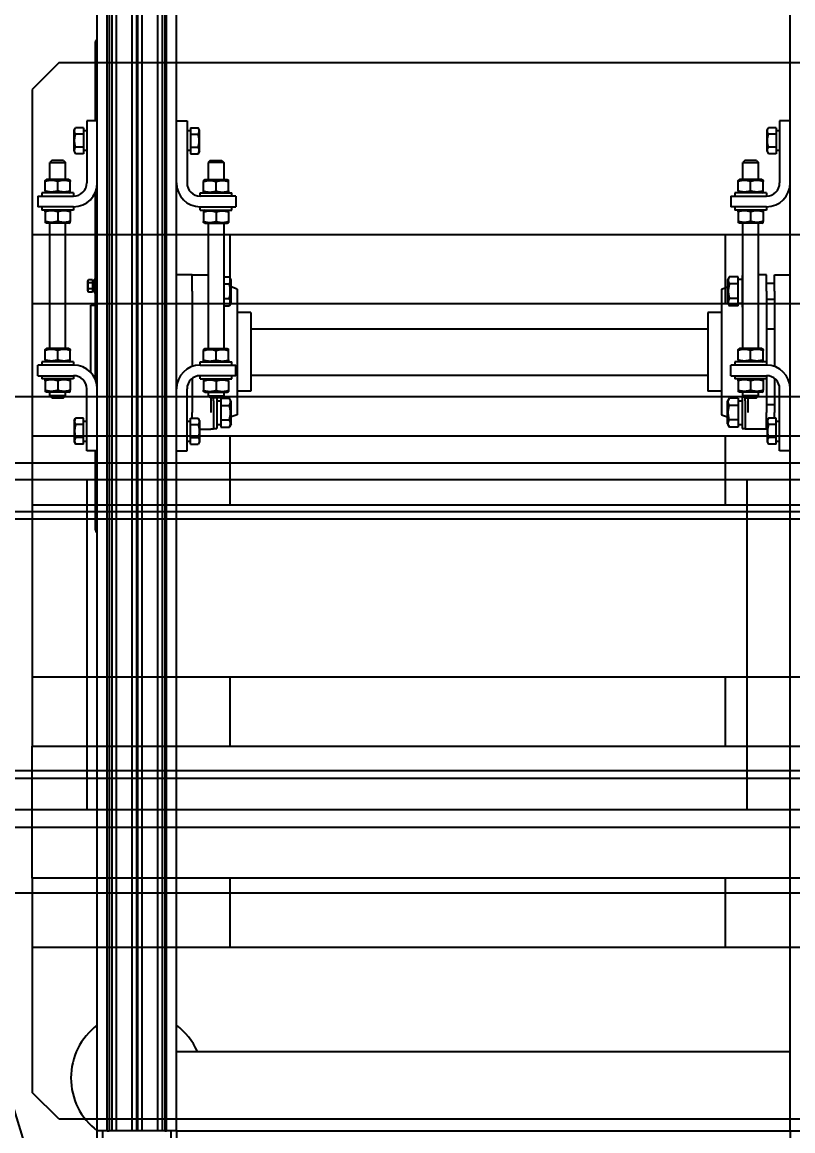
# Model space of a CAD drawing. Header units: millimetres. Extents: x -383313 to -161684, y -117025 to 99224.
# Drawn here: x -332955 to -332371, y 32488 to 33327 of the extents above; entities that cross this region are included whole.
import ezdxf
from ezdxf import colors
from ezdxf.entities.mleader import LeaderData, LeaderLine
from ezdxf.math import Vec2, Vec3

# ---------------------------------------------------------------- set-up
doc = ezdxf.new("R2010")
doc.units = ezdxf.units.MM
doc.header["$MEASUREMENT"] = 0
doc.linetypes.add('DASHED', pattern=[0.75, 0.5, -0.25])
for name, color, linetype in [('PV-F89', 7, 'Continuous'), ('Конвейера КУ-190', 1, 'Continuous'), ('Крепление держателей ограждений', 101, 'Continuous'), ('Крепление опоры', 9, 'Continuous'), ('Робот', 30, 'Continuous')]:
    doc.layers.add(name, color=color, linetype=linetype)

# ---------------------------------------------------------------- blocks, each defined once
blk = doc.blocks.new('*U149')
at = {"layer": 'PV-F89'}
for p, q in [((2329.85, 2043.87), (2329.85, 2016.87)), ((2329.85, 2043.87), (2337.85, 2043.87)), ((2337.85, 2016.87), (2337.85, 2043.87)), ((2457.85, 2016.87), (2457.85, 2043.87)), ((2465.85, 2043.87), (2457.85, 2043.87)), ((2465.85, 2043.87), (2465.85, 2016.87)), ((2312.95, 2033.27), (2314.55, 2034.87)), ((2312.95, 2033.27), (2312.95, 2024.47)), ((2314.55, 2022.87), (2314.55, 2034.87)), ((2314.55, 2034.87), (2317.35, 2034.87)), ((2317.35, 2037.37), (2317.93, 2038.37)), ((2317.35, 2028.87), (2317.35, 2037.37)), ((2325.92, 2038.37), (2318.78, 2038.37)), ((2327.35, 2037.37), (2326.77, 2038.37)), ((2327.35, 2016.87), (2327.35, 2040.87)), ((2329.85, 2040.87), (2327.35, 2040.87)), ((2340.35, 2040.87), (2337.85, 2040.87)), ((2340.35, 2016.87), (2340.35, 2040.87)), ((2340.35, 2037.37), (2340.93, 2038.37)), ((2341.78, 2038.37), (2348.92, 2038.37)), ((2350.35, 2037.37), (2349.77, 2038.37)), ((2350.35, 2028.87), (2350.35, 2037.37)), ((2350.35, 2034.87), (2445.35, 2034.87)), ((2445.35, 2037.37), (2445.93, 2038.37)), ((2445.35, 2028.87), (2445.35, 2037.37)), ((2453.92, 2038.37), (2446.78, 2038.37)), ((2455.35, 2037.37), (2454.77, 2038.37)), ((2455.35, 2016.87), (2455.35, 2040.87)), ((2457.85, 2040.87), (2455.35, 2040.87)), ((2468.35, 2040.87), (2465.85, 2040.87)), ((2468.35, 2016.87), (2468.35, 2040.87)), ((2468.35, 2037.37), (2468.93, 2038.37)), ((2469.78, 2038.37), (2476.92, 2038.37)), ((2478.35, 2037.37), (2477.77, 2038.37)), ((2478.35, 2028.87), (2478.35, 2037.37)), ((2478.35, 2034.87), (2491.35, 2034.87)), ((2491.35, 2034.87), (2491.35, 2022.87)), ((2492.95, 2033.27), (2491.35, 2034.87)), ((2492.95, 2024.47), (2492.95, 2033.27)), ((2312.95, 2024.47), (2314.55, 2022.87)), ((2317.35, 2020.37), (2317.35, 2028.87)), ((2325.92, 2028.87), (2318.78, 2028.87)), ((2341.78, 2028.87), (2348.92, 2028.87)), ((2350.35, 2020.37), (2350.35, 2028.87)), ((2445.35, 2020.37), (2445.35, 2028.87)), ((2453.92, 2028.87), (2446.78, 2028.87)), ((2469.78, 2028.87), (2476.92, 2028.87)), ((2478.35, 2020.37), (2478.35, 2028.87)), ((2492.95, 2024.47), (2491.35, 2022.87)), ((2279.85, 2016.37), (2278.03, 2015.32)), ((2295.85, 2016.37), (2279.85, 2016.37)), ((2295.85, 2016.37), (2297.66, 2015.32)), ((2314.55, 2022.87), (2317.35, 2022.87)), ((2317.35, 2020.37), (2317.93, 2019.37)), ((2325.92, 2019.37), (2318.78, 2019.37)), ((2327.35, 2020.37), (2326.77, 2019.37)), ((2329.85, 2016.87), (2327.35, 2016.87)), ((2340.35, 2016.87), (2337.85, 2016.87)), ((2340.35, 2020.37), (2340.93, 2019.37)), ((2341.78, 2019.37), (2348.92, 2019.37)), ((2350.35, 2020.37), (2349.77, 2019.37)), ((2350.35, 2022.87), (2445.35, 2022.87)), ((2445.35, 2020.37), (2445.93, 2019.37)), ((2453.92, 2019.37), (2446.78, 2019.37)), ((2455.35, 2020.37), (2454.77, 2019.37)), ((2457.85, 2016.87), (2455.35, 2016.87)), ((2468.35, 2016.87), (2465.85, 2016.87)), ((2468.35, 2020.37), (2468.93, 2019.37)), ((2469.78, 2019.37), (2476.92, 2019.37)), ((2478.35, 2020.37), (2477.77, 2019.37)), ((2478.35, 2022.87), (2491.35, 2022.87)), ((2499.85, 2016.37), (2498.03, 2015.32)), ((2499.85, 2016.37), (2515.85, 2016.37)), ((2515.85, 2016.37), (2517.66, 2015.32)), ((2278.03, 2009.37), (2278.03, 2015.32)), ((2278.03, 2009.37), (2282.94, 2009.37)), ((2280.35, 2009.37), (2280.35, 2006.87)), ((2282.94, 2009.37), (2282.94, 2015.32)), ((2282.94, 2009.37), (2292.76, 2009.37)), ((2292.76, 2009.37), (2292.76, 2015.32)), ((2292.76, 2009.37), (2297.66, 2009.37)), ((2295.35, 2009.37), (2295.35, 2006.87)), ((2297.66, 2009.37), (2297.66, 2015.32)), ((2498.03, 2009.37), (2498.03, 2015.32)), ((2502.94, 2009.37), (2498.03, 2009.37)), ((2500.35, 2006.87), (2500.35, 2009.37)), ((2502.94, 2009.37), (2502.94, 2015.32)), ((2512.76, 2009.37), (2502.94, 2009.37)), ((2512.76, 2009.37), (2512.76, 2015.32)), ((2517.66, 2009.37), (2512.76, 2009.37)), ((2515.35, 2006.87), (2515.35, 2009.37)), ((2517.66, 2009.37), (2517.66, 2015.32)), ((2272.85, 2000.37), (2213.55, 2000.37)), ((2272.85, 2006.87), (2319.85, 2006.87)), ((2272.85, 1998.87), (2272.85, 2006.87)), ((2468.66, 2000.37), (2327.04, 2000.37)), ((2332.14, 2003.72), (2347.85, 2003.72)), ((2347.85, 2003.72), (2383.35, 2003.72)), ((2383.35, 2003.72), (2383.35, 2000.37)), ((2402.85, 2001.37), (2392.85, 2001.37)), ((2392.85, 2001.37), (2392.85, 2000.37)), ((2394.15, 2006.07), (2393.23, 2005.54)), ((2393.23, 2002.57), (2393.23, 2005.54)), ((2395.54, 2002.57), (2393.23, 2002.57)), ((2394.15, 2006.07), (2401.55, 2006.07)), ((2394.15, 2002.57), (2394.15, 2001.37)), ((2395.54, 2002.57), (2395.54, 2005.54)), ((2400.16, 2002.57), (2395.54, 2002.57)), ((2400.16, 2002.57), (2400.16, 2005.54)), ((2402.47, 2002.57), (2400.16, 2002.57)), ((2401.55, 2006.07), (2402.47, 2005.54)), ((2401.55, 2002.57), (2401.55, 2001.37)), ((2402.47, 2002.57), (2402.47, 2005.54)), ((2402.85, 2001.37), (2402.85, 2000.37)), ((2522.85, 2006.87), (2475.85, 2006.87)), ((2522.85, 1998.87), (2522.85, 2006.87)), ((2582.15, 2000.37), (2522.85, 2000.37)), ((1677.85, 1998.87), (1757.85, 1998.87)), ((1757.85, 1994.87), (1677.85, 1994.87)), ((1757.85, 1991.37), (1757.85, 1998.87)), ((1757.85, 1998.87), (3037.85, 1998.87)), ((1757.85, 1991.37), (1757.85, 1989.98)), ((1757.85, 1991.37), (3037.85, 1991.37)), ((1757.85, 1987.97), (1757.85, 1989.98)), ((3037.85, 1989.98), (1757.85, 1989.98)), ((1757.85, 1984.47), (1757.85, 1987.97)), ((3037.85, 1987.97), (1757.85, 1987.97)), ((1757.85, 1972.79), (1757.85, 1984.47)), ((3037.85, 1984.47), (1757.85, 1984.47)), ((1757.85, 1969.29), (1757.85, 1972.79)), ((3037.85, 1972.79), (1757.85, 1972.79)), ((1757.85, 1968.51), (1757.85, 1969.29)), ((3037.85, 1969.29), (1757.85, 1969.29)), ((1757.85, 1965.01), (1757.85, 1968.51)), ((3037.85, 1968.51), (1757.85, 1968.51)), ((1757.85, 1953.33), (1757.85, 1965.01)), ((3037.85, 1965.01), (1757.85, 1965.01)), ((1757.85, 1949.83), (1757.85, 1953.33)), ((3037.85, 1953.33), (1757.85, 1953.33)), ((1757.85, 1947.82), (1757.85, 1949.83)), ((3037.85, 1949.83), (1757.85, 1949.83)), ((1677.85, 1942.87), (1757.85, 1942.87)), ((3037.85, 1947.82), (1757.85, 1947.82)), ((1757.85, 1947.82), (1757.85, 1946.37)), ((1757.85, 1938.87), (1757.85, 1946.37)), ((1757.85, 1946.37), (3037.85, 1946.37)), ((1757.85, 1938.87), (1677.85, 1938.87)), ((1757.85, 1938.87), (3037.85, 1938.87)), ((1757.85, 1938.87), (1757.85, 1473.87)), ((1817.85, 1938.87), (1817.85, 1473.87)), ((2272.85, 1938.87), (2272.85, 1930.87)), ((2406.35, 1926.87), (2406.35, 1938.87)), ((2522.85, 1938.87), (2522.85, 1930.87)), ((2272.85, 1930.87), (2319.85, 1930.87)), ((2278.03, 1928.37), (2282.94, 1928.37)), ((2278.03, 1928.37), (2278.03, 1922.41)), ((2280.35, 1930.87), (2280.35, 1928.37)), ((2282.94, 1928.37), (2292.76, 1928.37)), ((2282.94, 1928.37), (2282.94, 1922.41)), ((2292.76, 1928.37), (2297.66, 1928.37)), ((2292.76, 1928.37), (2292.76, 1922.41)), ((2295.35, 1930.87), (2295.35, 1928.37)), ((2297.66, 1928.37), (2297.66, 1922.41)), ((2297.66, 1926.87), (2301.85, 1926.87)), ((2297.66, 1926.87), (2301.85, 1926.87)), ((2327.85, 1926.87), (2301.85, 1926.87)), ((2327.85, 1926.87), (2301.85, 1926.87)), ((2393.85, 1926.87), (2336.82, 1926.87)), ((2393.85, 1926.87), (2336.82, 1926.87)), ((2393.85, 1926.87), (2406.35, 1926.87)), ((2393.85, 1926.87), (2406.35, 1926.87)), ((2406.35, 1926.87), (2406.35, 1914.87)), ((2522.85, 1930.87), (2475.85, 1930.87)), ((2502.94, 1928.37), (2498.03, 1928.37)), ((2498.03, 1928.37), (2498.03, 1922.41)), ((2500.35, 1928.37), (2500.35, 1930.87)), ((2512.76, 1928.37), (2502.94, 1928.37)), ((2502.94, 1928.37), (2502.94, 1922.41)), ((2517.66, 1928.37), (2512.76, 1928.37)), ((2512.76, 1928.37), (2512.76, 1922.41)), ((2515.35, 1928.37), (2515.35, 1930.87)), ((2517.66, 1928.37), (2517.66, 1922.41)), ((2279.85, 1921.37), (2278.03, 1922.41)), ((2295.85, 1921.37), (2279.85, 1921.37)), ((2289.35, 1921.37), (2289.35, 1912.87)), ((2295.85, 1921.37), (2297.66, 1922.41)), ((2317.35, 1917.37), (2317.93, 1918.37)), ((2317.35, 1917.37), (2317.35, 1908.87)), ((2325.92, 1918.37), (2318.78, 1918.37)), ((2327.35, 1917.37), (2326.77, 1918.37)), ((2327.35, 1920.87), (2327.35, 1896.87)), ((2327.35, 1920.87), (2329.85, 1920.87)), ((2329.85, 1893.87), (2329.85, 1920.87)), ((2337.85, 1920.87), (2337.85, 1893.87)), ((2337.85, 1920.87), (2340.35, 1920.87)), ((2340.35, 1920.87), (2340.35, 1896.87)), ((2340.35, 1917.37), (2340.93, 1918.37)), ((2341.78, 1918.37), (2348.92, 1918.37)), ((2350.35, 1917.37), (2349.77, 1918.37)), ((2350.35, 1917.37), (2350.35, 1908.87)), ((2445.35, 1917.37), (2445.93, 1918.37)), ((2445.35, 1917.37), (2445.35, 1908.87)), ((2453.92, 1918.37), (2446.78, 1918.37)), ((2455.35, 1917.37), (2454.77, 1918.37)), ((2455.35, 1920.87), (2455.35, 1896.87)), ((2455.35, 1920.87), (2457.85, 1920.87)), ((2457.85, 1920.87), (2457.85, 1893.87)), ((2465.85, 1893.87), (2465.85, 1920.87)), ((2465.85, 1920.87), (2468.35, 1920.87)), ((2468.35, 1920.87), (2468.35, 1896.87)), ((2468.35, 1917.37), (2468.93, 1918.37)), ((2469.78, 1918.37), (2476.92, 1918.37)), ((2478.35, 1917.37), (2477.77, 1918.37)), ((2478.35, 1917.37), (2478.35, 1908.87)), ((2499.85, 1921.37), (2498.03, 1922.41)), ((2499.85, 1921.37), (2515.85, 1921.37)), ((2515.85, 1921.37), (2517.66, 1922.41)), ((2289.35, 1910.87), (2289.35, 1912.87)), ((2310.69, 1910.87), (2289.35, 1910.87)), ((2289.85, 1910.87), (2289.85, 1908.37)), ((2312.95, 1908.37), (2289.85, 1908.37)), ((2292.85, 1908.37), (2292.85, 1905.37)), ((2312.95, 1912.87), (2301.85, 1912.87)), ((2310.69, 1910.87), (2312.95, 1910.87)), ((2310.85, 1908.37), (2310.85, 1905.37)), ((2312.95, 1913.27), (2314.55, 1914.87)), ((2312.95, 1904.47), (2312.95, 1913.27)), ((2314.55, 1914.87), (2314.55, 1902.87)), ((2317.35, 1914.87), (2314.55, 1914.87)), ((2317.35, 1908.87), (2317.35, 1900.37)), ((2325.92, 1908.87), (2318.78, 1908.87)), ((2341.78, 1908.87), (2348.92, 1908.87)), ((2445.35, 1914.87), (2350.35, 1914.87)), ((2350.35, 1908.87), (2350.35, 1900.37)), ((2445.35, 1908.87), (2445.35, 1900.37)), ((2453.92, 1908.87), (2446.78, 1908.87)), ((2469.78, 1908.87), (2476.92, 1908.87)), ((2491.35, 1914.87), (2478.35, 1914.87)), ((2478.35, 1908.87), (2478.35, 1900.37)), ((2491.35, 1902.87), (2491.35, 1914.87)), ((2492.95, 1913.27), (2491.35, 1914.87)), ((2492.95, 1913.27), (2492.95, 1904.47)), ((2296.36, 1905.37), (2290.88, 1905.37)), ((2290.88, 1905.37), (2290.88, 1898.79)), ((2293.35, 1897.37), (2290.88, 1898.79)), ((2307.33, 1905.37), (2296.36, 1905.37)), ((2296.36, 1905.37), (2296.36, 1898.79)), ((2312.82, 1905.37), (2307.33, 1905.37)), ((2307.33, 1905.37), (2307.33, 1898.79)), ((2310.35, 1897.37), (2312.82, 1898.79)), ((2312.82, 1905.37), (2312.82, 1898.79)), ((2312.95, 1904.47), (2314.55, 1902.87)), ((2317.35, 1902.87), (2314.55, 1902.87)), ((2317.35, 1900.37), (2317.93, 1899.37)), ((2325.92, 1899.37), (2318.78, 1899.37)), ((2327.35, 1900.37), (2326.77, 1899.37)), ((2340.35, 1900.37), (2340.93, 1899.37)), ((2341.78, 1899.37), (2348.92, 1899.37)), ((2350.35, 1900.37), (2349.77, 1899.37)), ((2445.35, 1902.87), (2350.35, 1902.87)), ((2382.88, 1902.87), (2382.88, 1898.79)), ((2385.35, 1897.37), (2382.88, 1898.79)), ((2388.36, 1902.87), (2388.36, 1898.79)), ((2399.33, 1902.87), (2399.33, 1898.79)), ((2402.35, 1897.37), (2404.82, 1898.79)), ((2404.82, 1902.87), (2404.82, 1898.79)), ((2445.35, 1900.37), (2445.93, 1899.37)), ((2453.92, 1899.37), (2446.78, 1899.37)), ((2455.35, 1900.37), (2454.77, 1899.37)), ((2468.35, 1900.37), (2468.93, 1899.37)), ((2469.78, 1899.37), (2476.92, 1899.37)), ((2478.35, 1900.37), (2477.77, 1899.37)), ((2491.35, 1902.87), (2478.35, 1902.87)), ((2492.95, 1904.47), (2491.35, 1902.87)), ((2293.35, 1897.37), (2310.35, 1897.37)), ((2300.3, 1892.87), (2298.66, 1897.37)), ((2395.4, 1892.87), (2300.3, 1892.87)), ((2318.1, 1882.47), (2318.1, 1892.87)), ((2327.35, 1896.87), (2329.85, 1896.87)), ((2329.85, 1893.87), (2337.85, 1893.87)), ((2337.85, 1896.87), (2340.35, 1896.87)), ((2377.6, 1882.47), (2377.6, 1892.87)), ((2385.35, 1897.37), (2402.35, 1897.37)), ((2395.4, 1892.87), (2397.04, 1897.37)), ((2455.35, 1896.87), (2457.85, 1896.87)), ((2465.85, 1893.87), (2457.85, 1893.87)), ((2465.85, 1896.87), (2468.35, 1896.87)), ((2377.6, 1882.47), (2318.1, 1882.47)), ((2330.35, 1882.47), (2330.35, 1536.27)), ((2365.35, 1882.47), (2365.35, 1536.27)), ((2377.6, 1536.27), (2318.1, 1536.27)), ((2318.1, 1525.87), (2318.1, 1536.27)), ((2377.6, 1525.87), (2377.6, 1536.27)), ((2293.35, 1521.37), (2290.88, 1519.94)), ((2293.35, 1521.37), (2310.35, 1521.37)), ((2300.3, 1525.87), (2298.66, 1521.37)), ((2395.4, 1525.87), (2300.3, 1525.87)), ((2310.35, 1521.37), (2312.82, 1519.94)), ((2385.35, 1521.37), (2382.88, 1519.94)), ((2402.35, 1521.37), (2385.35, 1521.37)), ((2395.4, 1525.87), (2397.04, 1521.37)), ((2402.35, 1521.37), (2404.82, 1519.94)), ((2290.88, 1513.37), (2290.88, 1519.94)), ((2296.36, 1513.37), (2290.88, 1513.37)), ((2292.85, 1513.37), (2292.85, 1510.37)), ((2296.36, 1513.37), (2296.36, 1519.94)), ((2307.33, 1513.37), (2296.36, 1513.37)), ((2307.33, 1513.37), (2307.33, 1519.94)), ((2312.82, 1513.37), (2307.33, 1513.37)), ((2310.85, 1513.37), (2310.85, 1510.37)), ((2312.82, 1513.37), (2312.82, 1519.94)), ((2317.35, 1512.37), (2317.93, 1513.37)), ((2317.35, 1503.87), (2317.35, 1512.37)), ((2325.92, 1513.37), (2318.78, 1513.37)), ((2327.35, 1512.37), (2326.77, 1513.37)), ((2327.35, 1491.87), (2327.35, 1515.87)), ((2329.85, 1515.87), (2327.35, 1515.87)), ((2329.85, 1518.87), (2329.85, 1491.87)), ((2329.85, 1518.87), (2337.85, 1518.87)), ((2337.85, 1491.87), (2337.85, 1518.87)), ((2340.35, 1515.87), (2337.85, 1515.87)), ((2340.35, 1491.87), (2340.35, 1515.87)), ((2340.35, 1512.37), (2340.93, 1513.37)), ((2341.78, 1513.37), (2348.92, 1513.37)), ((2350.35, 1512.37), (2349.77, 1513.37)), ((2350.35, 1503.87), (2350.35, 1512.37)), ((2382.88, 1513.37), (2382.88, 1519.94)), ((2382.88, 1513.37), (2388.36, 1513.37)), ((2384.85, 1513.37), (2384.85, 1510.37)), ((2388.36, 1513.37), (2388.36, 1519.94)), ((2388.36, 1513.37), (2399.33, 1513.37)), ((2399.33, 1513.37), (2399.33, 1519.94)), ((2399.33, 1513.37), (2404.82, 1513.37)), ((2402.85, 1513.37), (2402.85, 1510.37)), ((2404.82, 1513.37), (2404.82, 1519.94)), ((2445.35, 1512.37), (2445.93, 1513.37)), ((2445.35, 1503.87), (2445.35, 1512.37)), ((2453.92, 1513.37), (2446.78, 1513.37)), ((2455.35, 1512.37), (2454.77, 1513.37)), ((2455.35, 1491.87), (2455.35, 1515.87)), ((2457.85, 1515.87), (2455.35, 1515.87)), ((2457.85, 1491.87), (2457.85, 1518.87)), ((2465.85, 1518.87), (2457.85, 1518.87)), ((2465.85, 1518.87), (2465.85, 1491.87)), ((2468.35, 1515.87), (2465.85, 1515.87)), ((2468.35, 1491.87), (2468.35, 1515.87)), ((2468.35, 1512.37), (2468.93, 1513.37)), ((2469.78, 1513.37), (2476.92, 1513.37)), ((2478.35, 1512.37), (2477.77, 1513.37)), ((2478.35, 1503.87), (2478.35, 1512.37)), ((2310.69, 1507.87), (2289.35, 1507.87)), ((2289.35, 1505.87), (2289.35, 1507.87)), ((2289.35, 1491.87), (2289.35, 1505.87)), ((2313.85, 1510.37), (2289.85, 1510.37)), ((2289.85, 1510.37), (2289.85, 1507.87)), ((2312.95, 1505.87), (2301.85, 1505.87)), ((2310.69, 1507.87), (2312.95, 1507.87)), ((2312.95, 1508.27), (2314.55, 1509.87)), ((2312.95, 1508.27), (2312.95, 1499.47)), ((2313.85, 1510.37), (2313.85, 1509.17)), ((2314.55, 1497.87), (2314.55, 1509.87)), ((2314.55, 1509.87), (2317.35, 1509.87)), ((2317.35, 1495.37), (2317.35, 1503.87)), ((2325.92, 1503.87), (2318.78, 1503.87)), ((2341.78, 1503.87), (2348.92, 1503.87)), ((2350.35, 1509.87), (2445.35, 1509.87)), ((2350.35, 1495.37), (2350.35, 1503.87)), ((2405.85, 1510.37), (2381.85, 1510.37)), ((2381.85, 1510.37), (2381.85, 1509.87)), ((2405.85, 1510.37), (2405.85, 1509.87)), ((2445.35, 1495.37), (2445.35, 1503.87)), ((2453.92, 1503.87), (2446.78, 1503.87)), ((2469.78, 1503.87), (2476.92, 1503.87)), ((2478.35, 1509.87), (2491.35, 1509.87)), ((2478.35, 1495.37), (2478.35, 1503.87)), ((2491.35, 1509.87), (2491.35, 1497.87)), ((2492.95, 1508.27), (2491.35, 1509.87)), ((2492.95, 1499.47), (2492.95, 1508.27)), ((2312.95, 1499.47), (2314.55, 1497.87)), ((2314.55, 1497.87), (2317.35, 1497.87)), ((2317.35, 1495.37), (2317.93, 1494.37)), ((2327.35, 1495.37), (2326.77, 1494.37)), ((2340.35, 1495.37), (2340.93, 1494.37)), ((2350.35, 1495.37), (2349.77, 1494.37)), ((2350.35, 1497.87), (2445.35, 1497.87)), ((2406.35, 1491.87), (2406.35, 1497.87)), ((2445.35, 1495.37), (2445.93, 1494.37)), ((2455.35, 1495.37), (2454.77, 1494.37)), ((2468.35, 1495.37), (2468.93, 1494.37)), ((2478.35, 1495.37), (2477.77, 1494.37)), ((2478.35, 1497.87), (2491.35, 1497.87)), ((2492.95, 1499.47), (2491.35, 1497.87)), ((2279.85, 1491.37), (2278.03, 1490.32)), ((2278.03, 1484.37), (2278.03, 1490.32)), ((2295.85, 1491.37), (2279.85, 1491.37)), ((2282.94, 1484.37), (2282.94, 1490.32)), ((2289.35, 1491.87), (2301.85, 1491.87)), ((2292.76, 1484.37), (2292.76, 1490.32)), ((2295.85, 1491.37), (2295.85, 1491.87)), ((2295.85, 1491.37), (2297.66, 1490.32)), ((2297.66, 1484.37), (2297.66, 1490.32)), ((2327.35, 1491.87), (2301.85, 1491.87)), ((2307.85, 1485.87), (2307.85, 1491.87)), ((2325.92, 1494.37), (2318.78, 1494.37)), ((2329.85, 1491.87), (2327.35, 1491.87)), ((2340.35, 1491.87), (2337.85, 1491.87)), ((2393.85, 1491.87), (2340.35, 1491.87)), ((2341.78, 1494.37), (2348.92, 1494.37)), ((2365.35, 1491.87), (2365.35, 1485.87)), ((2387.85, 1491.87), (2387.85, 1485.87)), ((2393.85, 1491.87), (2406.35, 1491.87)), ((2399.85, 1491.87), (2399.85, 1485.87)), ((2453.92, 1494.37), (2446.78, 1494.37)), ((2457.85, 1491.87), (2455.35, 1491.87)), ((2468.35, 1491.87), (2465.85, 1491.87)), ((2469.78, 1494.37), (2476.92, 1494.37)), ((2499.85, 1491.37), (2498.03, 1490.32)), ((2498.03, 1484.37), (2498.03, 1490.32)), ((2499.85, 1491.37), (2515.85, 1491.37)), ((2502.94, 1484.37), (2502.94, 1490.32)), ((2512.76, 1484.37), (2512.76, 1490.32)), ((2515.85, 1491.37), (2517.66, 1490.32)), ((2517.66, 1484.37), (2517.66, 1490.32)), ((2272.85, 1481.87), (2319.85, 1481.87)), ((2272.85, 1473.87), (2272.85, 1481.87)), ((2278.03, 1484.37), (2282.94, 1484.37)), ((2280.35, 1484.37), (2280.35, 1481.87)), ((2282.94, 1484.37), (2292.76, 1484.37)), ((2292.76, 1484.37), (2297.66, 1484.37)), ((2295.35, 1484.37), (2295.35, 1481.87)), ((2297.66, 1485.87), (2301.85, 1485.87)), ((2327.85, 1485.87), (2301.85, 1485.87)), ((2393.85, 1485.87), (2336.82, 1485.87)), ((2393.85, 1485.87), (2406.35, 1485.87)), ((2406.35, 1485.87), (2406.35, 1473.87)), ((2522.85, 1481.87), (2475.85, 1481.87)), ((2502.94, 1484.37), (2498.03, 1484.37)), ((2500.35, 1481.87), (2500.35, 1484.37)), ((2512.76, 1484.37), (2502.94, 1484.37)), ((2517.66, 1484.37), (2512.76, 1484.37)), ((2515.35, 1481.87), (2515.35, 1484.37)), ((2522.85, 1473.87), (2522.85, 1481.87)), ((1757.85, 1473.87), (1677.85, 1473.87)), ((1757.85, 1473.87), (3037.85, 1473.87)), ((1757.85, 1473.87), (1757.85, 1466.37))]:
    blk.add_line(p, q, dxfattribs=at)
for centre, radius, start, end in [((1797.85, 1968.87), 50, 36.8699, 143.1301), ((2319.85, 2016.87), 18, 270, 360), ((2319.85, 2016.87), 10, -90, 0), ((2475.85, 2016.87), 18, 180, 270), ((2475.85, 2016.87), 10, 180, 270), ((2213.55, 1997.17), 3.2, 90, 147.91005), ((2582.15, 1997.17), 3.2, 32.08995, 90), ((1797.85, 1968.87), 50, -66.42182, -36.8699), ((2319.85, 1920.87), 18, 0, 90), ((2475.85, 1920.87), 18, 90, 180), ((2319.85, 1920.87), 10, 0, 90), ((2475.85, 1920.87), 10, 90, 180), ((2319.85, 1491.87), 18, 270, 360), ((2319.85, 1491.87), 10, -90, 0), ((2475.85, 1491.87), 18, 180, 270), ((2475.85, 1491.87), 10, 180, 270)]:
    blk.add_arc(centre, radius, start, end, dxfattribs=at)
for points, weights in [([(2318.78, 2038.37), (2317.93, 2038.37), (2317.93, 2038.37)], [1.29573137036, 1.39595654066, 1.39595654066]), ([(2318.78, 2028.87), (2317.19, 2033.62), (2318.78, 2038.37)], [1.29573137036, 1.49618171095, 1.29573137036]), ([(2325.92, 2038.37), (2326.77, 2038.37), (2326.77, 2038.37)], [1.29573137036, 1.39595654066, 1.39595654066]), ([(2325.92, 2028.87), (2327.51, 2033.62), (2325.92, 2038.37)], [1.29573137036, 1.49618171095, 1.29573137036]), ([(2341.78, 2028.87), (2340.19, 2033.62), (2341.78, 2038.37)], [1.29573137036, 1.49618171095, 1.29573137036]), ([(2341.78, 2038.37), (2340.93, 2038.37), (2340.93, 2038.37)], [1.29573137036, 1.39595654066, 1.39595654066]), ([(2348.92, 2038.37), (2349.77, 2038.37), (2349.77, 2038.37)], [1.29573137036, 1.39595654066, 1.39595654066]), ([(2348.92, 2028.87), (2350.51, 2033.62), (2348.92, 2038.37)], [1.29573137036, 1.49618171095, 1.29573137036]), ([(2446.78, 2038.37), (2445.93, 2038.37), (2445.93, 2038.37)], [1.29573137036, 1.39595654066, 1.39595654066]), ([(2446.78, 2028.87), (2445.19, 2033.62), (2446.78, 2038.37)], [1.29573137036, 1.49618171095, 1.29573137036]), ([(2453.92, 2038.37), (2454.77, 2038.37), (2454.77, 2038.37)], [1.29573137036, 1.39595654065, 1.39595654066]), ([(2453.92, 2028.87), (2455.51, 2033.62), (2453.92, 2038.37)], [1.29573137036, 1.49618171095, 1.29573137036]), ([(2469.78, 2028.87), (2468.19, 2033.62), (2469.78, 2038.37)], [1.29573137036, 1.49618171095, 1.29573137036]), ([(2469.78, 2038.37), (2468.93, 2038.37), (2468.93, 2038.37)], [1.29573137036, 1.39595654066, 1.39595654066]), ([(2476.92, 2038.37), (2477.77, 2038.37), (2477.77, 2038.37)], [1.29573137036, 1.39595654066, 1.39595654066]), ([(2476.92, 2028.87), (2478.51, 2033.62), (2476.92, 2038.37)], [1.29573137036, 1.49618171095, 1.29573137036]), ([(2318.78, 2019.37), (2317.19, 2024.12), (2318.78, 2028.87)], [1.29573137036, 1.49618171095, 1.29573137036]), ([(2325.92, 2019.37), (2327.51, 2024.12), (2325.92, 2028.87)], [1.29573137036, 1.49618171095, 1.29573137036]), ([(2341.78, 2019.37), (2340.19, 2024.12), (2341.78, 2028.87)], [1.29573137036, 1.49618171095, 1.29573137036]), ([(2348.92, 2019.37), (2350.51, 2024.12), (2348.92, 2028.87)], [1.29573137036, 1.49618171095, 1.29573137036]), ([(2446.78, 2019.37), (2445.19, 2024.12), (2446.78, 2028.87)], [1.29573137036, 1.49618171095, 1.29573137036]), ([(2453.92, 2019.37), (2455.51, 2024.12), (2453.92, 2028.87)], [1.29573137036, 1.49618171095, 1.29573137036]), ([(2469.78, 2019.37), (2468.19, 2024.12), (2469.78, 2028.87)], [1.29573137036, 1.49618171095, 1.29573137036]), ([(2476.92, 2019.37), (2478.51, 2024.12), (2476.92, 2028.87)], [1.29573137036, 1.49618171095, 1.29573137036]), ([(2282.94, 2015.32), (2280.49, 2016.74), (2278.03, 2015.32)], [1.22364575665, 1.41294441399, 1.22364575665]), ([(2292.76, 2015.32), (2287.85, 2016.74), (2282.94, 2015.32)], [1.22364575665, 1.41294441399, 1.22364575665]), ([(2297.66, 2015.32), (2295.21, 2016.74), (2292.76, 2015.32)], [1.22364575665, 1.41294441399, 1.22364575665]), ([(2317.93, 2019.37), (2317.93, 2019.37), (2318.78, 2019.37)], [1.39595654066, 1.39595654066, 1.29573137036]), ([(2326.77, 2019.37), (2326.77, 2019.37), (2325.92, 2019.37)], [1.39595654066, 1.39595654066, 1.29573137036]), ([(2340.93, 2019.37), (2340.93, 2019.37), (2341.78, 2019.37)], [1.39595654066, 1.39595654066, 1.29573137036]), ([(2349.77, 2019.37), (2349.77, 2019.37), (2348.92, 2019.37)], [1.39595654066, 1.39595654066, 1.29573137036]), ([(2445.93, 2019.37), (2445.93, 2019.37), (2446.78, 2019.37)], [1.39595654066, 1.39595654066, 1.29573137036]), ([(2454.77, 2019.37), (2454.77, 2019.37), (2453.92, 2019.37)], [1.39595654066, 1.39595654066, 1.29573137036]), ([(2468.93, 2019.37), (2468.93, 2019.37), (2469.78, 2019.37)], [1.39595654066, 1.39595654066, 1.29573137036]), ([(2477.77, 2019.37), (2477.77, 2019.37), (2476.92, 2019.37)], [1.39595654066, 1.39595654066, 1.29573137036]), ([(2498.03, 2015.32), (2500.49, 2016.74), (2502.94, 2015.32)], [1.22364575665, 1.41294441399, 1.22364575665]), ([(2502.94, 2015.32), (2507.85, 2016.74), (2512.76, 2015.32)], [1.22364575665, 1.41294441399, 1.22364575665]), ([(2512.76, 2015.32), (2515.21, 2016.74), (2517.66, 2015.32)], [1.22364575665, 1.41294441399, 1.22364575665]), ([(2393.23, 2005.54), (2394.39, 2006.2), (2395.54, 2005.54)], [1.10447333225, 1.27533595138, 1.10447333224]), ([(2395.54, 2005.54), (2397.85, 2006.2), (2400.16, 2005.54)], [1.10447333225, 1.27533595138, 1.10447333224]), ([(2400.16, 2005.54), (2401.31, 2006.2), (2402.47, 2005.54)], [1.10447333225, 1.27533595138, 1.10447333224]), ([(2282.94, 1922.41), (2280.49, 1921), (2278.03, 1922.41)], [1.22364575665, 1.41294441399, 1.22364575665]), ([(2292.76, 1922.41), (2287.85, 1921), (2282.94, 1922.41)], [1.22364575665, 1.41294441399, 1.22364575665]), ([(2297.66, 1922.41), (2295.21, 1921), (2292.76, 1922.41)], [1.22364575665, 1.41294441399, 1.22364575665]), ([(2317.93, 1918.37), (2317.93, 1918.37), (2318.78, 1918.37)], [1.39595654066, 1.39595654066, 1.29573137036]), ([(2318.78, 1918.37), (2317.19, 1913.62), (2318.78, 1908.87)], [1.29573137036, 1.49618171095, 1.29573137036]), ([(2326.77, 1918.37), (2326.77, 1918.37), (2325.92, 1918.37)], [1.39595654066, 1.39595654066, 1.29573137036]), ([(2325.92, 1918.37), (2327.51, 1913.62), (2325.92, 1908.87)], [1.29573137036, 1.49618171095, 1.29573137036]), ([(2340.93, 1918.37), (2340.93, 1918.37), (2341.78, 1918.37)], [1.39595654066, 1.39595654066, 1.29573137036]), ([(2341.78, 1918.37), (2340.19, 1913.62), (2341.78, 1908.87)], [1.29573137036, 1.49618171095, 1.29573137036]), ([(2349.77, 1918.37), (2349.77, 1918.37), (2348.92, 1918.37)], [1.39595654066, 1.39595654066, 1.29573137036]), ([(2348.92, 1918.37), (2350.51, 1913.62), (2348.92, 1908.87)], [1.29573137036, 1.49618171095, 1.29573137036]), ([(2445.93, 1918.37), (2445.93, 1918.37), (2446.78, 1918.37)], [1.39595654066, 1.39595654066, 1.29573137036]), ([(2446.78, 1918.37), (2445.19, 1913.62), (2446.78, 1908.87)], [1.29573137036, 1.49618171095, 1.29573137036]), ([(2454.77, 1918.37), (2454.77, 1918.37), (2453.92, 1918.37)], [1.39595654066, 1.39595654066, 1.29573137036]), ([(2453.92, 1918.37), (2455.51, 1913.62), (2453.92, 1908.87)], [1.29573137036, 1.49618171095, 1.29573137036]), ([(2468.93, 1918.37), (2468.93, 1918.37), (2469.78, 1918.37)], [1.39595654066, 1.39595654066, 1.29573137036]), ([(2469.78, 1918.37), (2468.19, 1913.62), (2469.78, 1908.87)], [1.29573137036, 1.49618171095, 1.29573137036]), ([(2477.77, 1918.37), (2477.77, 1918.37), (2476.92, 1918.37)], [1.39595654066, 1.39595654066, 1.29573137036]), ([(2476.92, 1918.37), (2478.51, 1913.62), (2476.92, 1908.87)], [1.29573137036, 1.49618171095, 1.29573137036]), ([(2498.03, 1922.41), (2500.49, 1921), (2502.94, 1922.41)], [1.22364575665, 1.41294441399, 1.22364575665]), ([(2502.94, 1922.41), (2507.85, 1921), (2512.76, 1922.41)], [1.22364575665, 1.41294441399, 1.22364575665]), ([(2512.76, 1922.41), (2515.21, 1921), (2517.66, 1922.41)], [1.22364575665, 1.41294441399, 1.22364575665]), ([(2318.78, 1908.87), (2317.19, 1904.12), (2318.78, 1899.37)], [1.29573137036, 1.49618171095, 1.29573137036]), ([(2325.92, 1908.87), (2327.51, 1904.12), (2325.92, 1899.37)], [1.29573137036, 1.49618171095, 1.29573137036]), ([(2341.78, 1908.87), (2340.19, 1904.12), (2341.78, 1899.37)], [1.29573137036, 1.49618171095, 1.29573137036]), ([(2348.92, 1908.87), (2350.51, 1904.12), (2348.92, 1899.37)], [1.29573137036, 1.49618171095, 1.29573137036]), ([(2446.78, 1908.87), (2445.19, 1904.12), (2446.78, 1899.37)], [1.29573137036, 1.49618171095, 1.29573137036]), ([(2453.92, 1908.87), (2455.51, 1904.12), (2453.92, 1899.37)], [1.29573137036, 1.49618171095, 1.29573137036]), ([(2469.78, 1908.87), (2468.19, 1904.12), (2469.78, 1899.37)], [1.29573137036, 1.49618171095, 1.29573137036]), ([(2476.92, 1908.87), (2478.51, 1904.12), (2476.92, 1899.37)], [1.29573137036, 1.49618171095, 1.29573137036]), ([(2290.88, 1898.79), (2293.62, 1897.21), (2296.36, 1898.79)], [1.29573137036, 1.49618171095, 1.29573137036]), ([(2296.36, 1898.79), (2301.85, 1897.21), (2307.33, 1898.79)], [1.29573137036, 1.49618171095, 1.29573137036]), ([(2307.33, 1898.79), (2310.08, 1897.21), (2312.82, 1898.79)], [1.29573137036, 1.49618171095, 1.29573137036]), ([(2318.78, 1899.37), (2317.93, 1899.37), (2317.93, 1899.37)], [1.29573137036, 1.39595654066, 1.39595654066]), ([(2325.92, 1899.37), (2326.77, 1899.37), (2326.77, 1899.37)], [1.29573137036, 1.39595654066, 1.39595654066]), ([(2341.78, 1899.37), (2340.93, 1899.37), (2340.93, 1899.37)], [1.29573137036, 1.39595654066, 1.39595654066]), ([(2348.92, 1899.37), (2349.77, 1899.37), (2349.77, 1899.37)], [1.29573137036, 1.39595654066, 1.39595654066]), ([(2382.88, 1898.79), (2385.62, 1897.21), (2388.36, 1898.79)], [1.29573137036, 1.49618171095, 1.29573137036]), ([(2388.36, 1898.79), (2393.85, 1897.21), (2399.33, 1898.79)], [1.29573137036, 1.49618171095, 1.29573137036]), ([(2399.33, 1898.79), (2402.08, 1897.21), (2404.82, 1898.79)], [1.29573137036, 1.49618171095, 1.29573137036]), ([(2446.78, 1899.37), (2445.93, 1899.37), (2445.93, 1899.37)], [1.29573137036, 1.39595654066, 1.39595654066]), ([(2453.92, 1899.37), (2454.77, 1899.37), (2454.77, 1899.37)], [1.29573137036, 1.39595654065, 1.39595654066]), ([(2469.78, 1899.37), (2468.93, 1899.37), (2468.93, 1899.37)], [1.29573137036, 1.39595654066, 1.39595654066]), ([(2476.92, 1899.37), (2477.77, 1899.37), (2477.77, 1899.37)], [1.29573137036, 1.39595654066, 1.39595654066]), ([(2290.88, 1519.94), (2293.62, 1521.52), (2296.36, 1519.94)], [1.29573137036, 1.49618171095, 1.29573137036]), ([(2296.36, 1519.94), (2301.85, 1521.52), (2307.33, 1519.94)], [1.29573137036, 1.49618171095, 1.29573137036]), ([(2307.33, 1519.94), (2310.08, 1521.52), (2312.82, 1519.94)], [1.29573137036, 1.49618171095, 1.29573137036]), ([(2388.36, 1519.94), (2385.62, 1521.52), (2382.88, 1519.94)], [1.29573137036, 1.49618171095, 1.29573137036]), ([(2399.33, 1519.94), (2393.85, 1521.52), (2388.36, 1519.94)], [1.29573137036, 1.49618171095, 1.29573137036]), ([(2404.82, 1519.94), (2402.08, 1521.52), (2399.33, 1519.94)], [1.29573137036, 1.49618171095, 1.29573137036]), ([(2318.78, 1513.37), (2317.93, 1513.37), (2317.93, 1513.37)], [1.29573137036, 1.39595654066, 1.39595654066]), ([(2318.78, 1503.87), (2317.19, 1508.62), (2318.78, 1513.37)], [1.29573137036, 1.49618171095, 1.29573137036]), ([(2325.92, 1513.37), (2326.77, 1513.37), (2326.77, 1513.37)], [1.29573137036, 1.39595654066, 1.39595654066]), ([(2325.92, 1503.87), (2327.51, 1508.62), (2325.92, 1513.37)], [1.29573137036, 1.49618171095, 1.29573137036]), ([(2341.78, 1503.87), (2340.19, 1508.62), (2341.78, 1513.37)], [1.29573137036, 1.49618171095, 1.29573137036]), ([(2341.78, 1513.37), (2340.93, 1513.37), (2340.93, 1513.37)], [1.29573137036, 1.39595654066, 1.39595654066]), ([(2348.92, 1513.37), (2349.77, 1513.37), (2349.77, 1513.37)], [1.29573137036, 1.39595654066, 1.39595654066]), ([(2348.92, 1503.87), (2350.51, 1508.62), (2348.92, 1513.37)], [1.29573137036, 1.49618171095, 1.29573137036]), ([(2446.78, 1513.37), (2445.93, 1513.37), (2445.93, 1513.37)], [1.29573137036, 1.39595654066, 1.39595654066]), ([(2446.78, 1503.87), (2445.19, 1508.62), (2446.78, 1513.37)], [1.29573137036, 1.49618171095, 1.29573137036]), ([(2453.92, 1513.37), (2454.77, 1513.37), (2454.77, 1513.37)], [1.29573137036, 1.39595654065, 1.39595654066]), ([(2453.92, 1503.87), (2455.51, 1508.62), (2453.92, 1513.37)], [1.29573137036, 1.49618171095, 1.29573137036]), ([(2469.78, 1503.87), (2468.19, 1508.62), (2469.78, 1513.37)], [1.29573137036, 1.49618171095, 1.29573137036]), ([(2469.78, 1513.37), (2468.93, 1513.37), (2468.93, 1513.37)], [1.29573137036, 1.39595654066, 1.39595654066]), ([(2476.92, 1513.37), (2477.77, 1513.37), (2477.77, 1513.37)], [1.29573137036, 1.39595654066, 1.39595654066]), ([(2476.92, 1503.87), (2478.51, 1508.62), (2476.92, 1513.37)], [1.29573137036, 1.49618171095, 1.29573137036]), ([(2318.78, 1494.37), (2317.19, 1499.12), (2318.78, 1503.87)], [1.29573137036, 1.49618171095, 1.29573137036]), ([(2325.92, 1494.37), (2327.51, 1499.12), (2325.92, 1503.87)], [1.29573137036, 1.49618171095, 1.29573137036]), ([(2341.78, 1494.37), (2340.19, 1499.12), (2341.78, 1503.87)], [1.29573137036, 1.49618171095, 1.29573137036]), ([(2348.92, 1494.37), (2350.51, 1499.12), (2348.92, 1503.87)], [1.29573137036, 1.49618171095, 1.29573137036]), ([(2446.78, 1494.37), (2445.19, 1499.12), (2446.78, 1503.87)], [1.29573137036, 1.49618171095, 1.29573137036]), ([(2453.92, 1494.37), (2455.51, 1499.12), (2453.92, 1503.87)], [1.29573137036, 1.49618171095, 1.29573137036]), ([(2469.78, 1494.37), (2468.19, 1499.12), (2469.78, 1503.87)], [1.29573137036, 1.49618171095, 1.29573137036]), ([(2476.92, 1494.37), (2478.51, 1499.12), (2476.92, 1503.87)], [1.29573137036, 1.49618171095, 1.29573137036]), ([(2282.94, 1490.32), (2280.49, 1491.74), (2278.03, 1490.32)], [1.22364575665, 1.41294441399, 1.22364575665]), ([(2292.76, 1490.32), (2287.85, 1491.74), (2282.94, 1490.32)], [1.22364575665, 1.41294441399, 1.22364575665]), ([(2297.66, 1490.32), (2295.21, 1491.74), (2292.76, 1490.32)], [1.22364575665, 1.41294441399, 1.22364575665]), ([(2317.93, 1494.37), (2317.93, 1494.37), (2318.78, 1494.37)], [1.39595654066, 1.39595654066, 1.29573137036]), ([(2326.77, 1494.37), (2326.77, 1494.37), (2325.92, 1494.37)], [1.39595654066, 1.39595654066, 1.29573137036]), ([(2340.93, 1494.37), (2340.93, 1494.37), (2341.78, 1494.37)], [1.39595654066, 1.39595654066, 1.29573137036]), ([(2349.77, 1494.37), (2349.77, 1494.37), (2348.92, 1494.37)], [1.39595654066, 1.39595654066, 1.29573137036]), ([(2445.93, 1494.37), (2445.93, 1494.37), (2446.78, 1494.37)], [1.39595654066, 1.39595654066, 1.29573137036]), ([(2454.77, 1494.37), (2454.77, 1494.37), (2453.92, 1494.37)], [1.39595654066, 1.39595654066, 1.29573137036]), ([(2468.93, 1494.37), (2468.93, 1494.37), (2469.78, 1494.37)], [1.39595654066, 1.39595654066, 1.29573137036]), ([(2477.77, 1494.37), (2477.77, 1494.37), (2476.92, 1494.37)], [1.39595654066, 1.39595654066, 1.29573137036]), ([(2498.03, 1490.32), (2500.49, 1491.74), (2502.94, 1490.32)], [1.22364575665, 1.41294441399, 1.22364575665]), ([(2502.94, 1490.32), (2507.85, 1491.74), (2512.76, 1490.32)], [1.22364575665, 1.41294441399, 1.22364575665]), ([(2512.76, 1490.32), (2515.21, 1491.74), (2517.66, 1490.32)], [1.22364575665, 1.41294441399, 1.22364575665])]:
    blk.add_rational_spline(points, weights, degree=2, dxfattribs=at)
blk = doc.blocks.new('A$Cd90eea63')
at = {"layer": 'Конвейера КУ-190'}
for p, q in [((2000, 125), (0, 125)), ((0, 101), (2000, 101)), ((0, -101), (2000, -101)), ((2000, -125), (0, -125))]:
    blk.add_line(p, q, dxfattribs=at)
at = {"layer": 'Конвейера КУ-190', "color": 33}
for p, q in [((2000, 95.25), (0, 95.25)), ((2000, -95.25), (0, -95.25))]:
    blk.add_line(p, q, dxfattribs=at)
at = {"layer": 'Крепление держателей ограждений'}
blk.add_line((700, 125), (700, -125), dxfattribs=at)
at = {"layer": 'Крепление опоры'}
blk.add_line((200, 125), (200, -125), dxfattribs=at)
blk = doc.blocks.new('паллета1')
at = {"color": 44}
for p, q in [((130, -600), (130, 600)), ((182.5, 600), (182.5, -600)), ((282.5, -600), (282.5, 600)), ((335, 600), (335, -600)), ((465, -600), (465, 600)), ((517.5, -600), (517.5, 600)), ((617.5, 600), (617.5, -600)), ((670, 600), (670, -600)), ((0, 580), (0, -580)), ((800, -580), (800, 580)), ((130, -75), (182.5, -75)), ((282.5, -75), (335, -75)), ((465, -75), (517.5, -75)), ((617.5, -75), (670, -75)), ((182.5, -450), (130, -450)), ((335, -450), (282.5, -450)), ((517.5, -450), (465, -450)), ((670, -450), (617.5, -450)), ((0, -580), (20, -600)), ((800, -580), (780, -600)), ((20, -600), (130, -600)), ((130, -600), (182.5, -600)), ((182.5, -600), (282.5, -600)), ((282.5, -600), (335, -600)), ((335, -600), (465, -600)), ((465, -600), (517.5, -600)), ((617.5, -600), (517.5, -600)), ((617.5, -600), (670, -600)), ((670, -600), (780, -600))]:
    blk.add_line(p, q, dxfattribs=at)

msp = doc.modelspace()

# ---------------------------------------------------------------- linework, layer by layer
at = {"color": 112, "ltscale": 100}
for points in [[(-333604.46635, 32993.64991), (-329604.46635, 32993.64991), (-329604.46635, 33043.64991), (-333604.46635, 33043.64991)], [(-333604.46635, 32717.64991), (-329604.46635, 32717.64991), (-329604.46635, 32667.64991), (-333604.46635, 32667.64991)]]:
    msp.add_lwpolyline(points, close=True, dxfattribs=at)

# ---------------------------------------------------------------- block references
at = {"color": 2, "rotation": 270}
msp.add_blockref('паллета1', (-332346.83992, 33296.57296), dxfattribs=at)
at = {"layer": 'PV-F89', "rotation": 90}
msp.add_blockref('*U149', (-330898.7111, 30729.80381), dxfattribs=at)
at = {"layer": 'Робот', "linetype": 'DASHED'}
msp.add_blockref('A$Cd90eea63', (-333105.53684, 32855.64991), dxfattribs=at)

# ---------------------------------------------------------------- leaders
at = {"ltscale": 100}
ml = msp.add_multileader_mtext('Standard', dxfattribs=at)
ml.set_content('Bl-1.4', color=256)
ml.set_leader_properties()
ml.build(insert=Vec2(0, 0))
ml.multileader.update_dxf_attribs({"text_right_attachment_type": 6, "dogleg_length": 0.36, "arrow_head_size": 0.18})
ctx = ml.context
ctx.base_point, ctx.char_height, ctx.arrow_head_size, ctx.landing_gap_size, ctx.plane_origin = Vec3(-333290.94611, 32408.53878), 80, 0.18, 0.09, Vec3(-334615.46225, 31817.563)
ctx.right_attachment, ctx.text_align_type = 6, 2
notes = []
notes.append((ctx, [(1, (1, 1, 0), (-332914.39321, 32352.53878), (-1, 0), 43.03956, [(0, [(-332977.50686, 32558.2945)], 0, [])])]))
ctx.mtext.insert, ctx.mtext.alignment, ctx.mtext.flow_direction = Vec3(-332957.52277, 32448.53878), 3, 5
for ctx, leaders in notes:
    for number, flags, end, landing, length, lines in leaders:
        leader = LeaderData()
        leader.index, (leader.has_last_leader_line, leader.has_dogleg_vector, leader.attachment_direction) = number, flags
        leader.last_leader_point, leader.dogleg_vector, leader.dogleg_length = Vec3(end), Vec3(landing), length
        for number, points, colour, breaks in lines:
            line = LeaderLine()
            line.index, line.vertices, line.color, line.breaks = number, Vec3.list(points), colors.encode_raw_color(colour), breaks
            leader.lines.append(line)
        ctx.leaders.append(leader)

doc.saveas('drawing.dxf')
